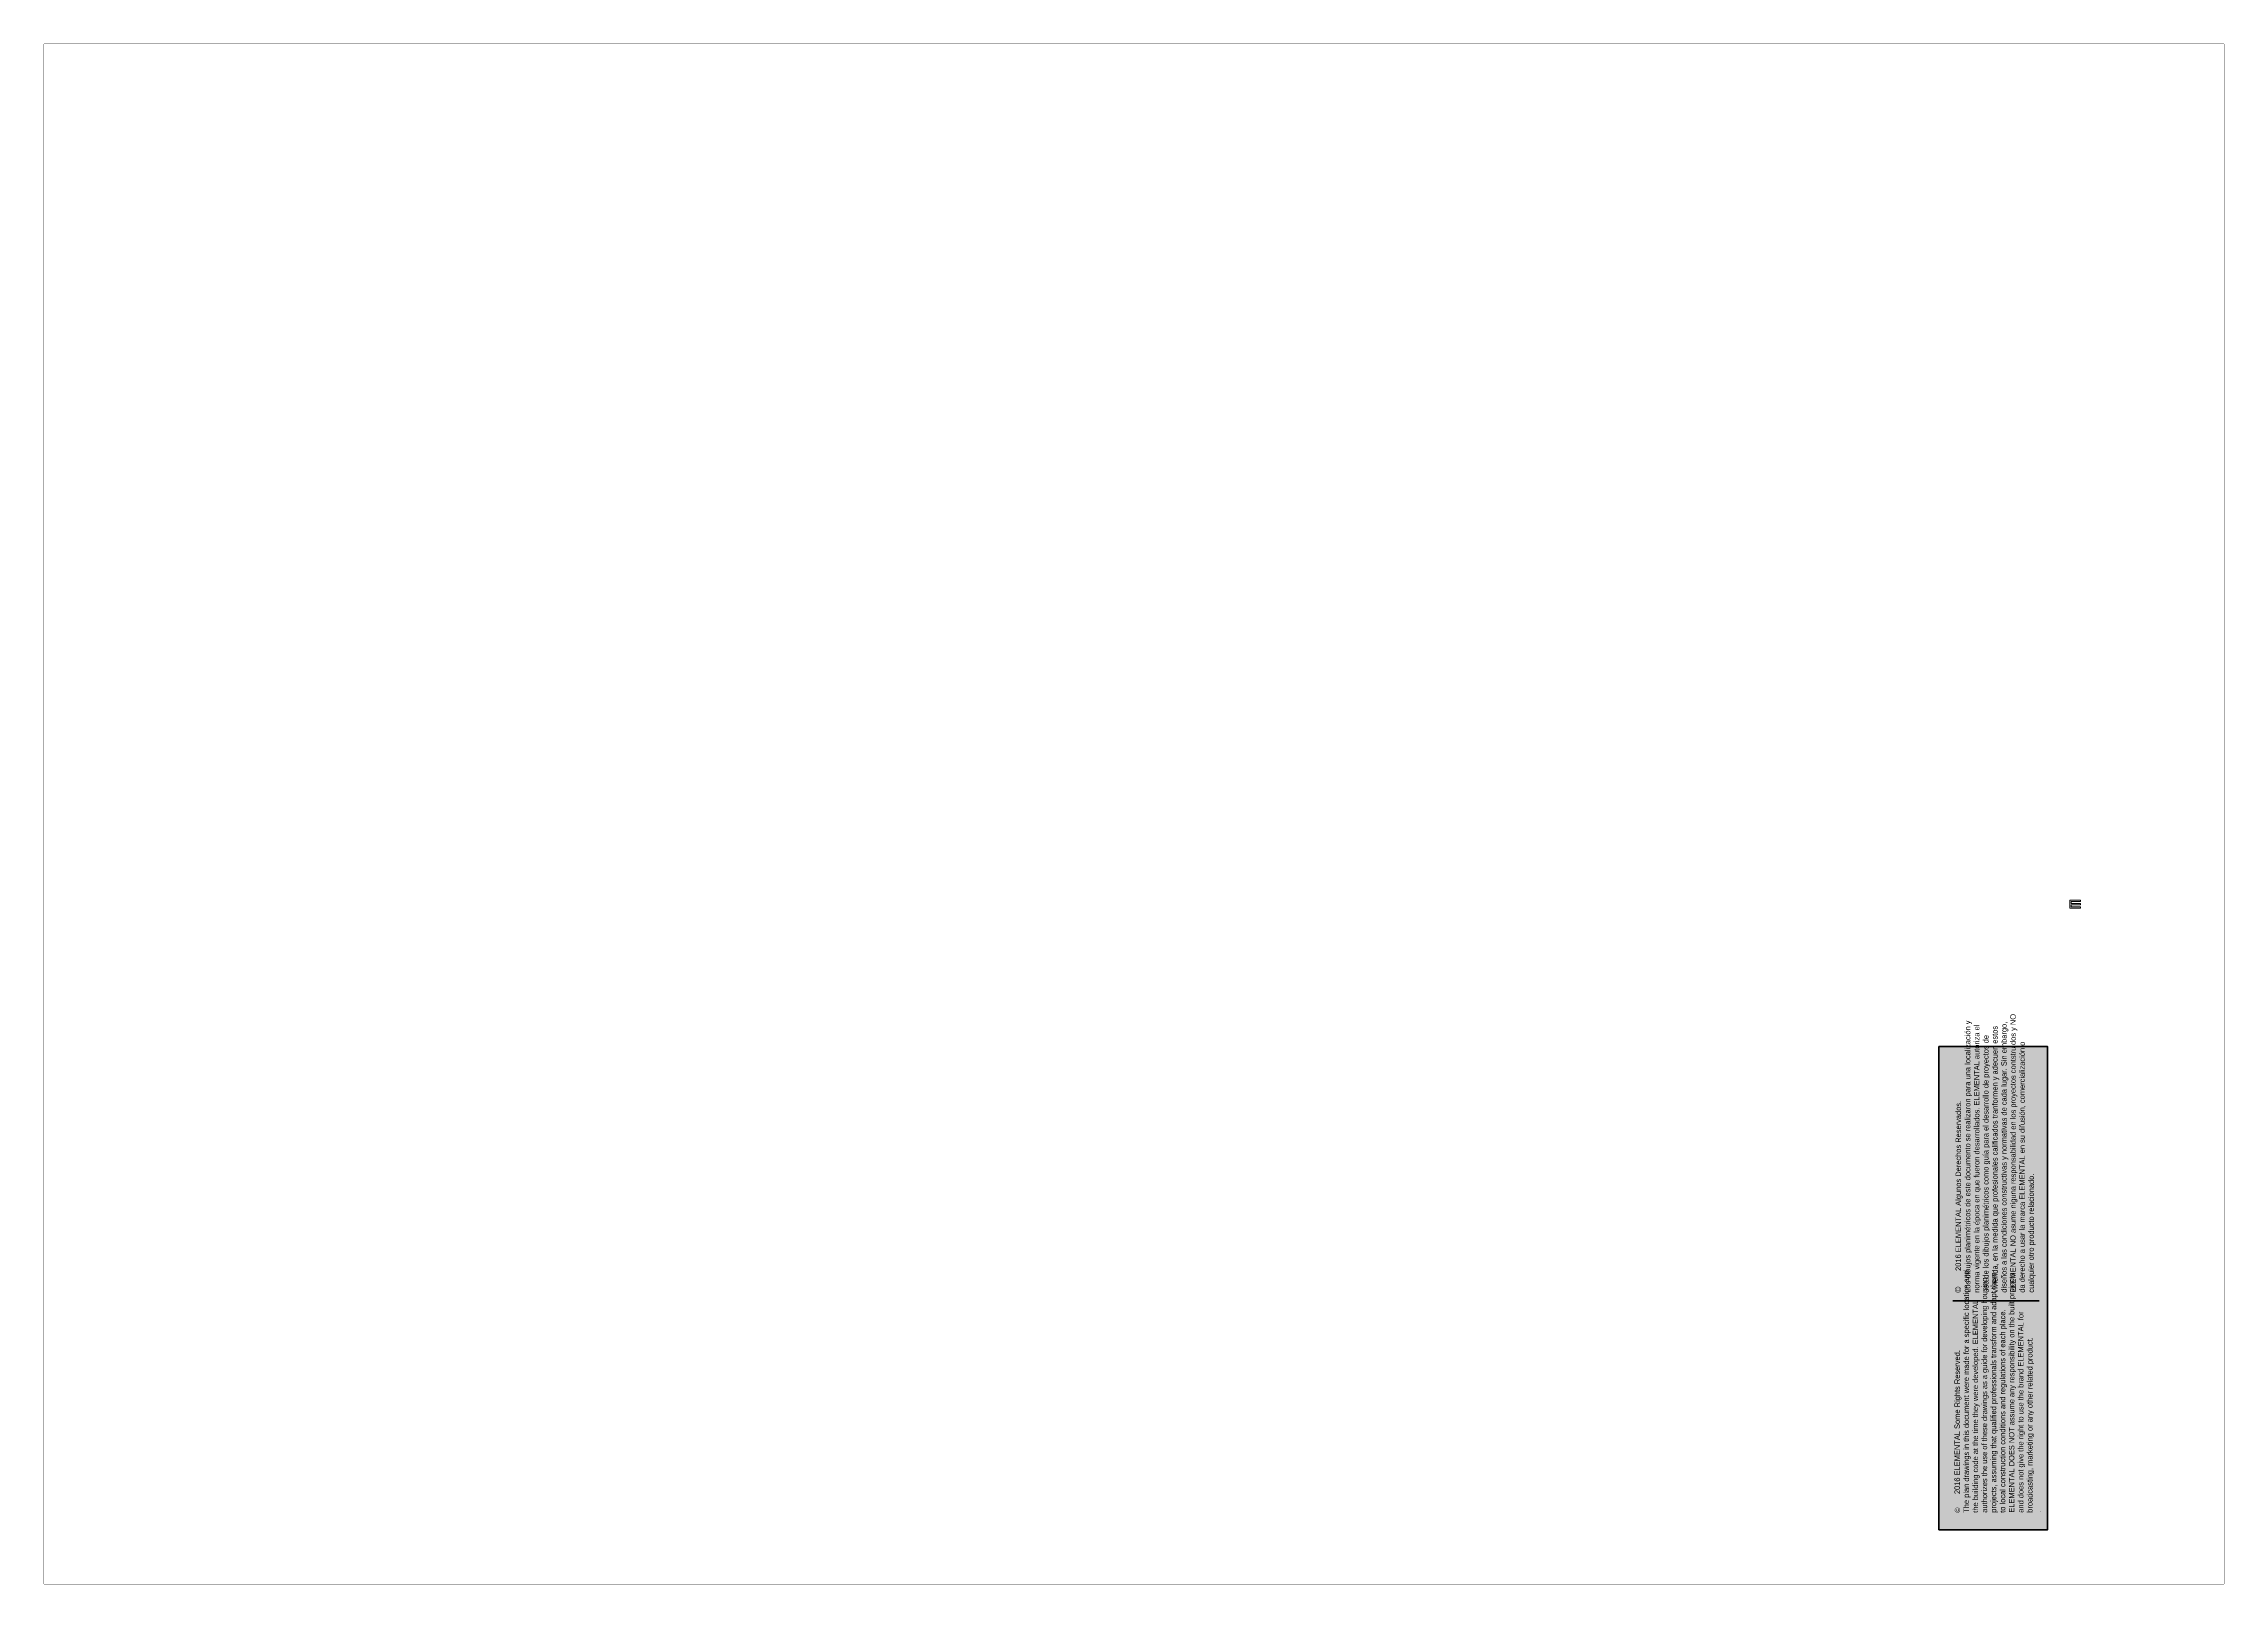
# Paper-space layout '03-AMP' of a CAD drawing. Header units: metres, sheet in millimetres. Extents: x 1062 to 1903, y 0 to 594.
import ezdxf

# ---------------------------------------------------------------- set-up
doc = ezdxf.new("R2010")
doc.units = ezdxf.units.M
doc.header["$LTSCALE"] = 5
doc.header["$MEASUREMENT"] = 0
doc.layers.get('0').update_dxf_attribs({"color": 30})
doc.layers.get('DEFPOINTS').update_dxf_attribs({"color": 210})
doc.layers.add('A-ANNO-NOTE', color=7, linetype='Continuous', lineweight=35)
doc.layers.add('G-ANNO-LOGO', color=3, linetype='Continuous', lineweight=18)
doc.layers.add('A-ANNO-NPLT', color=210, linetype='Continuous', lineweight=18, plot=False)
doc.layers.add('G-ANNO-NPLT', color=210, linetype='Continuous', lineweight=18, plot=False)
doc.layers.get('DEFPOINTS').off()
doc.layers.get('G-ANNO-LOGO').off()
doc.styles.add('E-ARIAL', font='arial.ttf')

# ---------------------------------------------------------------- blocks, each defined once
blk = doc.blocks.new('*U1332')
blk.add_lwpolyline([(0, 0), (0, -1)])
at = {"layer": 'A-ANNO-NPLT'}
blk.add_lwpolyline([(0, -1), (0, 0), (1.33, 0), (1.33, -0.17), (0.17, -0.17), (0.17, -0.42), (1.33, -0.42), (1.33, -0.58), (0.17, -0.58), (0.17, -0.83), (1.33, -0.83), (1.33, -1), (0, -1)], close=True, dxfattribs=at)
blk = doc.blocks.new('*U1337')
at = {"layer": 'G-ANNO-NPLT', "const_width": 0.18}
for points in [[(0, 594), (-841, 594)], [(-841, 0), (-841, 594)], [(0, 0), (0, 594)], [(0, 0), (-841, 0)]]:
    blk.add_lwpolyline(points, dxfattribs=at)
at = {"layer": 'G-ANNO-LOGO', "xscale": 3.1, "yscale": 3.1, "zscale": 3.1}
blk.add_blockref('*U1332', (-59.49, 263.76), dxfattribs=at)
blk = doc.blocks.new('disclaimer')
at = {"true_color": 0xf4ee51}
h = blk.add_hatch(color=41, dxfattribs=at)
h.dxf.hatch_style = 1
h.paths.add_polyline_path([(1095.18, 544.82), (1281.51, 544.82), (1281.51, 502.91), (1095.18, 502.91)])
blk.add_line((1183.41, 539.51), (1183.41, 506.14))
blk.add_lwpolyline([(1095.18, 544.82), (1281.51, 544.82), (1281.51, 502.91), (1095.18, 502.91)], close=True)
at = {"attachment_point": 7, "style": 'E-ARIAL'}
for s, insert, char_height, width in [('{\\H1.0833x;©\\fArial Narrow|b0|i0|c0|p34;\\H1.077x;^I2016 ELEMENTAL Some Rights Reserved.\\PThe plan drawings in this document were made for a specific location and the building code at the time they were developed. ELEMENTAL authorizes the use of these drawings as a guide for developing housing projects, assuming that qualified professionals transform and adapt them to local construction conditions and regulations of each place. ELEMENTAL DOES NOT assume any responsibility on the built projects and does not give the right to use the brand ELEMENTAL for broadcasting, marketing or any other related product.\\fArial|b0|i0|c0|p34;\\P}.', (1101.73, 505.54), 1.8, 78.0491), ('{\\H1.0833x;©\\fArial Narrow|b0|i0|c0|p34;\\H0.92311x;^I2016 ELEMENTAL Algunos Derechos Reservados.\\PLos dibujos planimétricos de este documento se realizaron para una localización y norma vigente en la época en que fueron desarrollados. ELEMENTAL autoriza el uso de los dibujos planimétricos como guía para el desarrollo de proyectos de vivienda, en la medida que profesionales calificados tranformen y adecuen estos diseños a las condiciones constructivas y normativas de cada lugar. Sin embargo, ELEMENTAL NO asume niguna responsabilidad en los proyectos contstruidos y NO da derecho a usar la marca ELEMENTAL en su difusión, comercialización o cualquier otro producto relacionado.}', (1186.59, 507.58), 2.1, 89.8006)]:
    blk.add_mtext(s, dxfattribs=dict(at, insert=insert, char_height=char_height, width=width))

psp = doc.layouts.new('03-AMP')

# ---------------------------------------------------------------- block references
psp.add_blockref('*U1337', (1903.04, 0))
at = {"layer": 'A-ANNO-NOTE', "rotation": 90}
psp.add_blockref('disclaimer', (2337.86, -1074.2), dxfattribs=at)

# ---------------------------------------------------------------- viewports
at = {"layer": 'DEFPOINTS', "view_target_point": (260.504, 3.405)}
for center, size, view_center_point, view_height, status in [((1561.85, 521.71), (76.89, 119.287), (98.619, 4.082), 5.9643, 10), ((1830.71, 528.37), (76.89, 114.106), (98.651, -1.814), 5.7053, 11), ((1433.39, 462.54), (158.63, 206.333), (130.814, -13.647), 10.3166, 5), ((1563.62, 412.33), (73.34, 63.7206), (98.708, 13.139), 3.18603, 9), ((1828.71, 412.67), (73.34, 63.7206), (98.551, 9.125), 3.18603, 12), ((1563.62, 354.78), (73.34, 16.7944), (98.708, 11.104), 0.83972, 15), ((1475.23, 283.78), (241.71, 89.0149), (97.083, -15.112), 4.45075, 14), ((1643.47, 287.38), (81.62, 58.2697), (98.555, -10.685), 2.91348, 13), ((1740.73, 156.86), (93.68, 290.015), (271.243, 124.268), 58.0031, 8), ((1223.82, 155.93), (237.75, 255.873), (131.109, 43.519), 12.7937, 3), ((1656.27, 50.89), (75.23, 78.695), (243.873, 27.621), 3.577, 7)]:
    psp.add_viewport(center=center, size=size, view_center_point=view_center_point, view_height=view_height, status=status, dxfattribs=at)
psp.add_viewport(center=(1223.82, 441.86), size=(237.75, 272.182), view_center_point=(131.13, 24.366), view_height=13.6091, dxfattribs=at)
at = {"layer": 'DEFPOINTS'}
for center, size, view_center_point, view_height, status, view_target_point, view_twist_angle in [((1705.15, 462.54), (155.81, 206.333), (-130.819, 31.529), 10.3166, 6, (260.504, 3.405), 180), ((1469.72, 120.6), (230.67, 186.5898), (0.388, -17.527), 9.32949, 4, (576.711, 26.446), 270)]:
    psp.add_viewport(center=center, size=size, view_center_point=view_center_point, view_height=view_height, status=status, dxfattribs=dict(at, view_target_point=view_target_point, view_twist_angle=view_twist_angle))

doc.saveas('drawing.dxf')
